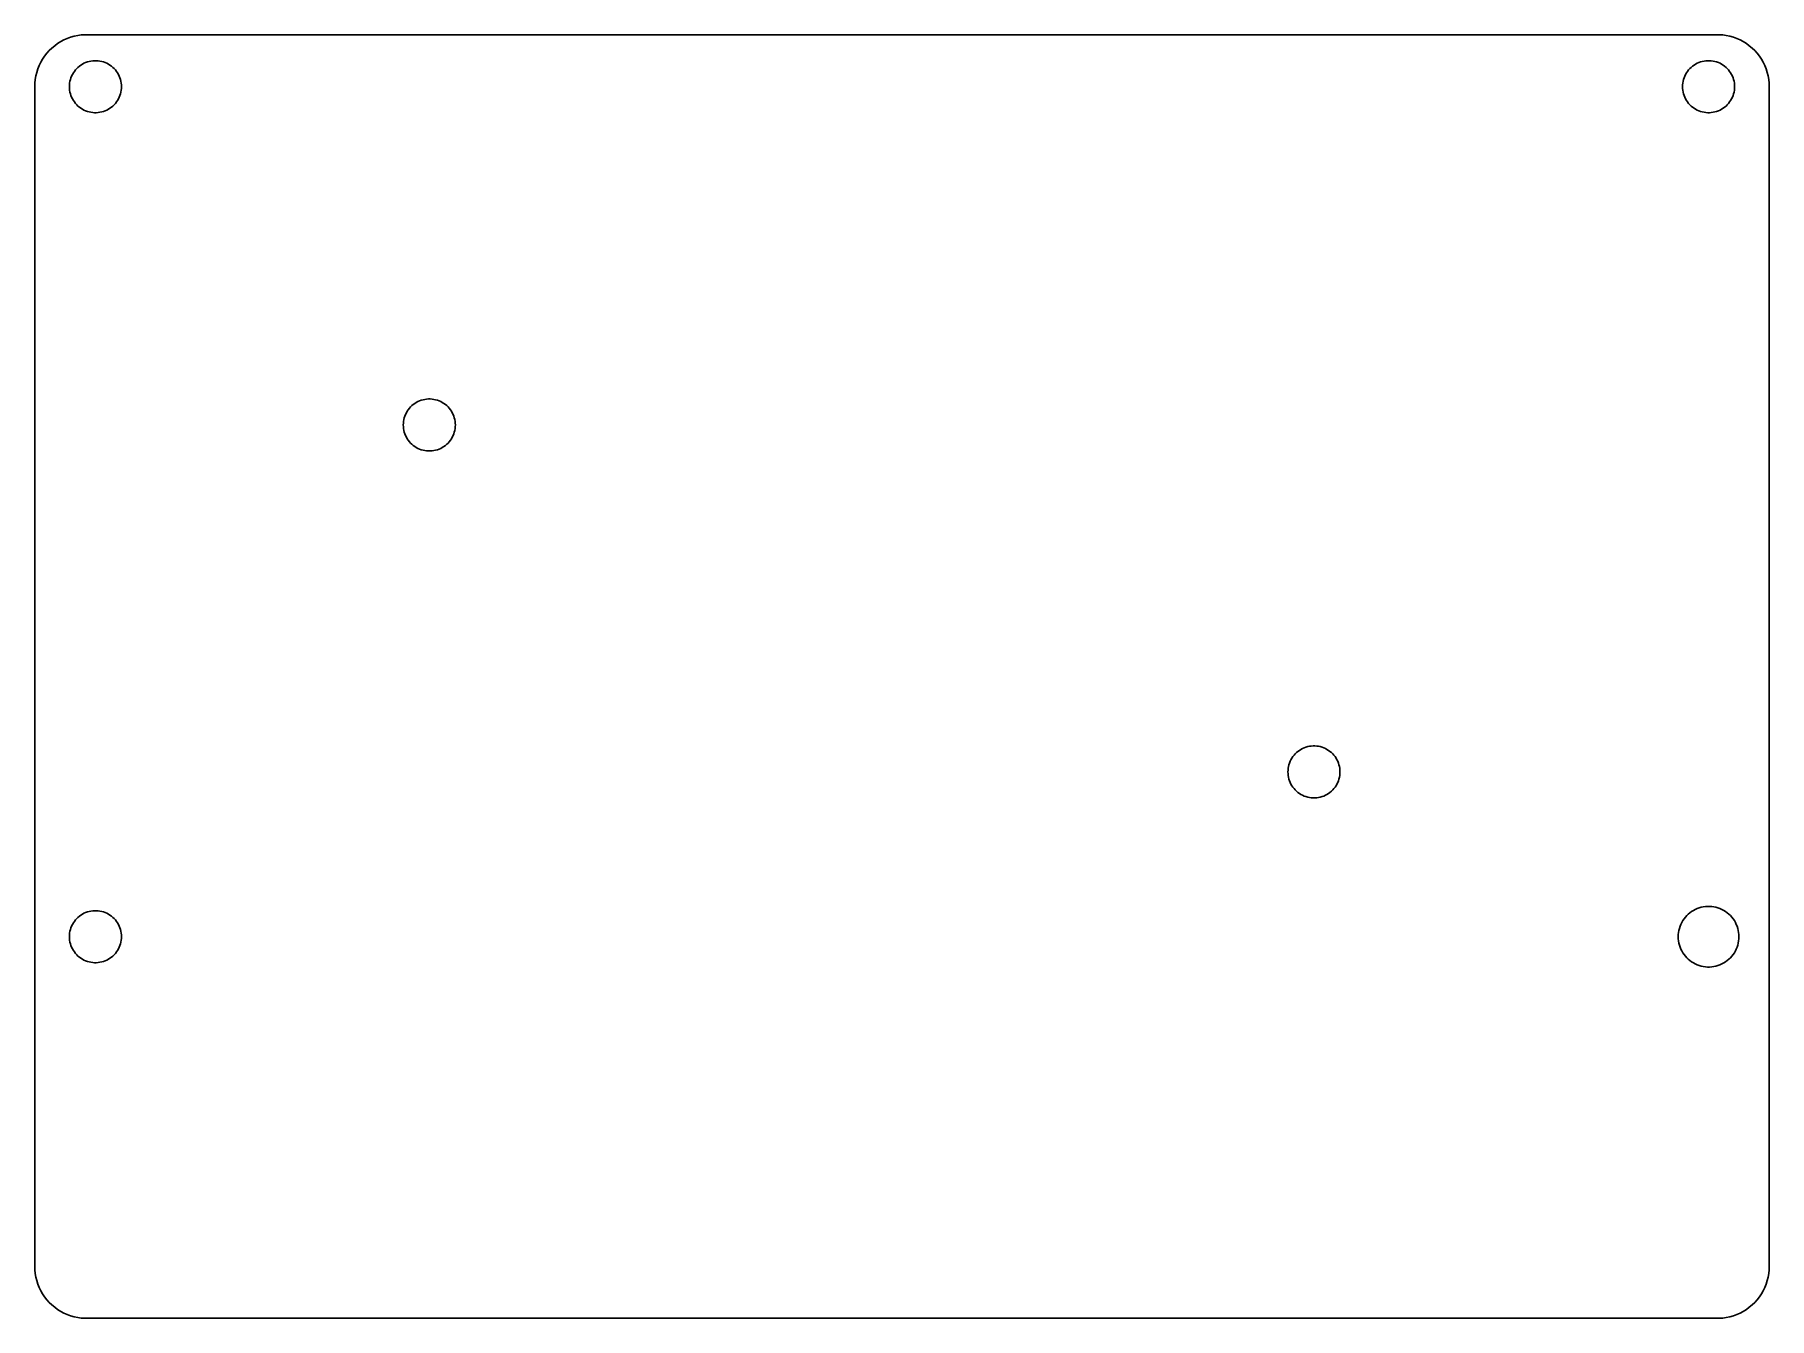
# Model space of a CAD drawing. Header units: metres. Extents: x 0 to 100, y 0 to 74.
import ezdxf

# ---------------------------------------------------------------- set-up
doc = ezdxf.new("R2010")
doc.units = ezdxf.units.M

msp = doc.modelspace()

# ---------------------------------------------------------------- linework, layer by layer
for p, q in [((0.84198, 73.084), (0.701866, 72.9284)), ((0.992608, 73.2294), (0.84198, 73.084)), ((1.15302, 73.364), (0.992608, 73.2294)), ((1.32242, 73.4871), (1.15302, 73.364)), ((1.5, 73.5981), (1.32242, 73.4871)), ((1.68489, 73.6964), (1.5, 73.5981)), ((1.87618, 73.7816), (1.68489, 73.6964)), ((2.07295, 73.8532), (1.87618, 73.7816)), ((2.27423, 73.9109), (2.07295, 73.8532)), ((2.47906, 73.9544), (2.27423, 73.9109)), ((2.68641, 73.9836), (2.47906, 73.9544)), ((2.8953, 73.9982), (2.68641, 73.9836)), ((97.1047, 73.9982), (2.8953, 73.9982)), ((97.3136, 73.9836), (97.1047, 73.9982)), ((97.5209, 73.9544), (97.3136, 73.9836)), ((97.7258, 73.9109), (97.5209, 73.9544)), ((97.927, 73.8532), (97.7258, 73.9109)), ((98.1238, 73.7816), (97.927, 73.8532)), ((98.3151, 73.6964), (98.1238, 73.7816)), ((98.5, 73.5981), (98.3151, 73.6964)), ((98.6776, 73.4871), (98.5, 73.5981)), ((98.847, 73.364), (98.6776, 73.4871)), ((99.0074, 73.2294), (98.847, 73.364)), ((99.158, 73.084), (99.0074, 73.2294)), ((99.2981, 72.9284), (99.158, 73.084)), ((0.180922, 72.0261), (0.116215, 71.8269)), ((0.259363, 72.2202), (0.180922, 72.0261)), ((0.351157, 72.4084), (0.259363, 72.2202)), ((0.455855, 72.5898), (0.351157, 72.4084)), ((0.572948, 72.7634), (0.455855, 72.5898)), ((0.701866, 72.9284), (0.572948, 72.7634)), ((2.35093, 71.9642), (2.42099, 72.042)), ((2.42099, 72.042), (2.4963, 72.1147)), ((2.4963, 72.1147), (2.57651, 72.182)), ((2.57651, 72.182), (2.66121, 72.2436)), ((2.66121, 72.2436), (2.75, 72.299)), ((2.75, 72.299), (2.84244, 72.3482)), ((2.84244, 72.3482), (2.93809, 72.3908)), ((2.93809, 72.3908), (3.03647, 72.4266)), ((3.03647, 72.4266), (3.13712, 72.4554)), ((3.13712, 72.4554), (3.23953, 72.4772)), ((3.23953, 72.4772), (3.34321, 72.4918)), ((3.34321, 72.4918), (3.44765, 72.4991)), ((3.44765, 72.4991), (3.55235, 72.4991)), ((3.55235, 72.4991), (3.65679, 72.4918)), ((3.65679, 72.4918), (3.76047, 72.4772)), ((3.76047, 72.4772), (3.86288, 72.4554)), ((3.86288, 72.4554), (3.96352, 72.4266)), ((3.96352, 72.4266), (4.06191, 72.3908)), ((4.06191, 72.3908), (4.15756, 72.3482)), ((4.15756, 72.3482), (4.25, 72.299)), ((4.25, 72.299), (4.33879, 72.2436)), ((4.33879, 72.2436), (4.42349, 72.182)), ((4.42349, 72.182), (4.5037, 72.1147)), ((4.5037, 72.1147), (4.57901, 72.042)), ((4.57901, 72.042), (4.64907, 71.9642)), ((95.3509, 71.9642), (95.421, 72.042)), ((95.421, 72.042), (95.4963, 72.1147)), ((95.4963, 72.1147), (95.5765, 72.182)), ((95.5765, 72.182), (95.6612, 72.2436)), ((95.6612, 72.2436), (95.75, 72.299)), ((95.75, 72.299), (95.8424, 72.3482)), ((95.8424, 72.3482), (95.9381, 72.3908)), ((95.9381, 72.3908), (96.0365, 72.4266)), ((96.0365, 72.4266), (96.1371, 72.4554)), ((96.1371, 72.4554), (96.2395, 72.4772)), ((96.2395, 72.4772), (96.3432, 72.4918)), ((96.3432, 72.4918), (96.4476, 72.4991)), ((96.4476, 72.4991), (96.5524, 72.4991)), ((96.5524, 72.4991), (96.6568, 72.4918)), ((96.6568, 72.4918), (96.7605, 72.4772)), ((96.7605, 72.4772), (96.8629, 72.4554)), ((96.8629, 72.4554), (96.9635, 72.4266)), ((96.9635, 72.4266), (97.0619, 72.3908)), ((97.0619, 72.3908), (97.1576, 72.3482)), ((97.1576, 72.3482), (97.25, 72.299)), ((97.25, 72.299), (97.3388, 72.2436)), ((97.3388, 72.2436), (97.4235, 72.182)), ((97.4235, 72.182), (97.5037, 72.1147)), ((97.5037, 72.1147), (97.579, 72.042)), ((97.579, 72.042), (97.6491, 71.9642)), ((99.427, 72.7634), (99.2981, 72.9284)), ((99.5441, 72.5898), (99.427, 72.7634)), ((99.6488, 72.4084), (99.5441, 72.5898)), ((99.7406, 72.2202), (99.6488, 72.4084)), ((99.8191, 72.0261), (99.7406, 72.2202)), ((99.8838, 71.8269), (99.8191, 72.0261)), ((0.007307, 71.2093), (0, 71)), ((0, 71), (0, 3)), ((0.029196, 71.4175), (0.007307, 71.2093)), ((0.065557, 71.6237), (0.029196, 71.4175)), ((0.116215, 71.8269), (0.065557, 71.6237)), ((2, 71), (2.00365, 71.1046)), ((2.00365, 70.8954), (2, 71)), ((2.00365, 71.1046), (2.0146, 71.2088)), ((2.0146, 71.2088), (2.03278, 71.3119)), ((2.03278, 71.3119), (2.05811, 71.4135)), ((2.05811, 71.4135), (2.09046, 71.513)), ((2.09046, 71.513), (2.12968, 71.6101)), ((2.12968, 71.6101), (2.17558, 71.7042)), ((2.17558, 71.7042), (2.22793, 71.7949)), ((2.22793, 71.7949), (2.28647, 71.8817)), ((2.28647, 71.8817), (2.35093, 71.9642)), ((4.64907, 71.9642), (4.71352, 71.8817)), ((4.71352, 71.8817), (4.77207, 71.7949)), ((4.77207, 71.7949), (4.82442, 71.7042)), ((4.82442, 71.7042), (4.87032, 71.6101)), ((4.87032, 71.6101), (4.90954, 71.513)), ((4.90954, 71.513), (4.94189, 71.4135)), ((4.94189, 71.4135), (4.96722, 71.3119)), ((4.96722, 71.3119), (4.9854, 71.2088)), ((4.9854, 71.2088), (4.99635, 71.1046)), ((4.99635, 71.1046), (5, 71)), ((5, 71), (4.99635, 70.8954)), ((95, 71), (95.0037, 71.1046)), ((95.0037, 70.8954), (95, 71)), ((95.0037, 71.1046), (95.0146, 71.2088)), ((95.0146, 71.2088), (95.0328, 71.3119)), ((95.0328, 71.3119), (95.0581, 71.4135)), ((95.0581, 71.4135), (95.0905, 71.513)), ((95.0905, 71.513), (95.1297, 71.6101)), ((95.1297, 71.6101), (95.1756, 71.7042)), ((95.1756, 71.7042), (95.2279, 71.7949)), ((95.2279, 71.7949), (95.2865, 71.8817)), ((95.2865, 71.8817), (95.3509, 71.9642)), ((97.6491, 71.9642), (97.7135, 71.8817)), ((97.7135, 71.8817), (97.7721, 71.7949)), ((97.7721, 71.7949), (97.8244, 71.7042)), ((97.8244, 71.7042), (97.8703, 71.6101)), ((97.8703, 71.6101), (97.9095, 71.513)), ((97.9095, 71.513), (97.9419, 71.4135)), ((97.9419, 71.4135), (97.9672, 71.3119)), ((97.9672, 71.3119), (97.9854, 71.2088)), ((97.9854, 71.2088), (97.9963, 71.1046)), ((97.9963, 71.1046), (98, 71)), ((98, 71), (97.9963, 70.8954)), ((99.9344, 71.6237), (99.8838, 71.8269)), ((99.9708, 71.4175), (99.9344, 71.6237)), ((99.9927, 71.2093), (99.9708, 71.4175)), ((100, 71), (99.9927, 71.2093)), ((100, 3), (100, 71)), ((2.0146, 70.7912), (2.00365, 70.8954)), ((2.03278, 70.6881), (2.0146, 70.7912)), ((2.05811, 70.5865), (2.03278, 70.6881)), ((2.09046, 70.487), (2.05811, 70.5865)), ((2.12968, 70.3899), (2.09046, 70.487)), ((2.17558, 70.2958), (2.12968, 70.3899)), ((2.22793, 70.2051), (2.17558, 70.2958)), ((2.28647, 70.1183), (2.22793, 70.2051)), ((2.35093, 70.0358), (2.28647, 70.1183)), ((2.42099, 69.958), (2.35093, 70.0358)), ((4.64907, 70.0358), (4.57901, 69.958)), ((4.71352, 70.1183), (4.64907, 70.0358)), ((4.77207, 70.2051), (4.71352, 70.1183)), ((4.82442, 70.2958), (4.77207, 70.2051)), ((4.87032, 70.3899), (4.82442, 70.2958)), ((4.90954, 70.487), (4.87032, 70.3899)), ((4.94189, 70.5865), (4.90954, 70.487)), ((4.96722, 70.6881), (4.94189, 70.5865)), ((4.9854, 70.7912), (4.96722, 70.6881)), ((4.99635, 70.8954), (4.9854, 70.7912)), ((95.0146, 70.7912), (95.0037, 70.8954)), ((95.0328, 70.6881), (95.0146, 70.7912)), ((95.0581, 70.5865), (95.0328, 70.6881)), ((95.0905, 70.487), (95.0581, 70.5865)), ((95.1297, 70.3899), (95.0905, 70.487)), ((95.1756, 70.2958), (95.1297, 70.3899)), ((95.2279, 70.2051), (95.1756, 70.2958)), ((95.2865, 70.1183), (95.2279, 70.2051)), ((95.3509, 70.0358), (95.2865, 70.1183)), ((95.421, 69.958), (95.3509, 70.0358)), ((97.6491, 70.0358), (97.579, 69.958)), ((97.7135, 70.1183), (97.6491, 70.0358)), ((97.7721, 70.2051), (97.7135, 70.1183)), ((97.8244, 70.2958), (97.7721, 70.2051)), ((97.8703, 70.3899), (97.8244, 70.2958)), ((97.9095, 70.487), (97.8703, 70.3899)), ((97.9419, 70.5865), (97.9095, 70.487)), ((97.9672, 70.6881), (97.9419, 70.5865)), ((97.9854, 70.7912), (97.9672, 70.6881)), ((97.9963, 70.8954), (97.9854, 70.7912)), ((2.4963, 69.8853), (2.42099, 69.958)), ((2.57651, 69.818), (2.4963, 69.8853)), ((2.66121, 69.7564), (2.57651, 69.818)), ((2.75, 69.701), (2.66121, 69.7564)), ((2.84244, 69.6518), (2.75, 69.701)), ((2.93809, 69.6092), (2.84244, 69.6518)), ((3.03647, 69.5734), (2.93809, 69.6092)), ((3.13712, 69.5446), (3.03647, 69.5734)), ((3.23953, 69.5228), (3.13712, 69.5446)), ((3.34321, 69.5082), (3.23953, 69.5228)), ((3.44765, 69.5009), (3.34321, 69.5082)), ((3.55235, 69.5009), (3.44765, 69.5009)), ((3.65679, 69.5082), (3.55235, 69.5009)), ((3.76047, 69.5228), (3.65679, 69.5082)), ((3.86288, 69.5446), (3.76047, 69.5228)), ((3.96352, 69.5734), (3.86288, 69.5446)), ((4.06191, 69.6092), (3.96352, 69.5734)), ((4.15756, 69.6518), (4.06191, 69.6092)), ((4.25, 69.701), (4.15756, 69.6518)), ((4.33879, 69.7564), (4.25, 69.701)), ((4.42349, 69.818), (4.33879, 69.7564)), ((4.5037, 69.8853), (4.42349, 69.818)), ((4.57901, 69.958), (4.5037, 69.8853)), ((95.4963, 69.8853), (95.421, 69.958)), ((95.5765, 69.818), (95.4963, 69.8853)), ((95.6612, 69.7564), (95.5765, 69.818)), ((95.75, 69.701), (95.6612, 69.7564)), ((95.8424, 69.6518), (95.75, 69.701)), ((95.9381, 69.6092), (95.8424, 69.6518)), ((96.0365, 69.5734), (95.9381, 69.6092)), ((96.1371, 69.5446), (96.0365, 69.5734)), ((96.2395, 69.5228), (96.1371, 69.5446)), ((96.3432, 69.5082), (96.2395, 69.5228)), ((96.4476, 69.5009), (96.3432, 69.5082)), ((96.5524, 69.5009), (96.4476, 69.5009)), ((96.6568, 69.5082), (96.5524, 69.5009)), ((96.7605, 69.5228), (96.6568, 69.5082)), ((96.8629, 69.5446), (96.7605, 69.5228)), ((96.9635, 69.5734), (96.8629, 69.5446)), ((97.0619, 69.6092), (96.9635, 69.5734)), ((97.1576, 69.6518), (97.0619, 69.6092)), ((97.25, 69.701), (97.1576, 69.6518)), ((97.3388, 69.7564), (97.25, 69.701)), ((97.4235, 69.818), (97.3388, 69.7564)), ((97.5037, 69.8853), (97.4235, 69.818)), ((97.579, 69.958), (97.5037, 69.8853)), ((21.3081, 51.9135), (21.3405, 52.013)), ((21.3405, 52.013), (21.3797, 52.1101)), ((21.3797, 52.1101), (21.4256, 52.2042)), ((21.4256, 52.2042), (21.4779, 52.2949)), ((21.4779, 52.2949), (21.5365, 52.3817)), ((21.5365, 52.3817), (21.6009, 52.4642)), ((21.6009, 52.4642), (21.671, 52.542)), ((21.671, 52.542), (21.7463, 52.6147)), ((21.7463, 52.6147), (21.8265, 52.682)), ((21.8265, 52.682), (21.9112, 52.7436)), ((21.9112, 52.7436), (22, 52.799)), ((22, 52.799), (22.0924, 52.8482)), ((22.0924, 52.8482), (22.1881, 52.8908)), ((22.1881, 52.8908), (22.2865, 52.9266)), ((22.2865, 52.9266), (22.3871, 52.9554)), ((22.3871, 52.9554), (22.4895, 52.9772)), ((22.4895, 52.9772), (22.5932, 52.9918)), ((22.5932, 52.9918), (22.6977, 52.9991)), ((22.6977, 52.9991), (22.8023, 52.9991)), ((22.8023, 52.9991), (22.9068, 52.9918)), ((22.9068, 52.9918), (23.0105, 52.9772)), ((23.0105, 52.9772), (23.1129, 52.9554)), ((23.1129, 52.9554), (23.2135, 52.9266)), ((23.2135, 52.9266), (23.3119, 52.8908)), ((23.3119, 52.8908), (23.4076, 52.8482)), ((23.4076, 52.8482), (23.5, 52.799)), ((23.5, 52.799), (23.5888, 52.7436)), ((23.5888, 52.7436), (23.6735, 52.682)), ((23.6735, 52.682), (23.7537, 52.6147)), ((23.7537, 52.6147), (23.829, 52.542)), ((23.829, 52.542), (23.8991, 52.4642)), ((23.8991, 52.4642), (23.9635, 52.3817)), ((23.9635, 52.3817), (24.0221, 52.2949)), ((24.0221, 52.2949), (24.0744, 52.2042)), ((24.0744, 52.2042), (24.1203, 52.1101)), ((24.1203, 52.1101), (24.1595, 52.013)), ((24.1595, 52.013), (24.1919, 51.9135)), ((21.25, 51.5), (21.2537, 51.6046)), ((21.2537, 51.3954), (21.25, 51.5)), ((21.2537, 51.6046), (21.2646, 51.7088)), ((21.2646, 51.2912), (21.2537, 51.3954)), ((21.2646, 51.7088), (21.2828, 51.8119)), ((21.2828, 51.1881), (21.2646, 51.2912)), ((21.2828, 51.8119), (21.3081, 51.9135)), ((21.3081, 51.0865), (21.2828, 51.1881)), ((21.3405, 50.987), (21.3081, 51.0865)), ((24.1919, 51.0865), (24.1595, 50.987)), ((24.1919, 51.9135), (24.2172, 51.8119)), ((24.2172, 51.1881), (24.1919, 51.0865)), ((24.2172, 51.8119), (24.2354, 51.7088)), ((24.2354, 51.2912), (24.2172, 51.1881)), ((24.2354, 51.7088), (24.2463, 51.6046)), ((24.2463, 51.3954), (24.2354, 51.2912)), ((24.2463, 51.6046), (24.25, 51.5)), ((24.25, 51.5), (24.2463, 51.3954)), ((21.3797, 50.8899), (21.3405, 50.987)), ((21.4256, 50.7958), (21.3797, 50.8899)), ((21.4779, 50.7051), (21.4256, 50.7958)), ((21.5365, 50.6183), (21.4779, 50.7051)), ((21.6009, 50.5358), (21.5365, 50.6183)), ((21.671, 50.458), (21.6009, 50.5358)), ((21.7463, 50.3853), (21.671, 50.458)), ((21.8265, 50.318), (21.7463, 50.3853)), ((21.9112, 50.2564), (21.8265, 50.318)), ((22, 50.201), (21.9112, 50.2564)), ((22.0924, 50.1518), (22, 50.201)), ((22.1881, 50.1092), (22.0924, 50.1518)), ((22.2865, 50.0734), (22.1881, 50.1092)), ((22.3871, 50.0446), (22.2865, 50.0734)), ((22.4895, 50.0228), (22.3871, 50.0446)), ((22.5932, 50.0082), (22.4895, 50.0228)), ((22.6977, 50.0009), (22.5932, 50.0082)), ((22.8023, 50.0009), (22.6977, 50.0009)), ((22.9068, 50.0082), (22.8023, 50.0009)), ((23.0105, 50.0228), (22.9068, 50.0082)), ((23.1129, 50.0446), (23.0105, 50.0228)), ((23.2135, 50.0734), (23.1129, 50.0446)), ((23.3119, 50.1092), (23.2135, 50.0734)), ((23.4076, 50.1518), (23.3119, 50.1092)), ((23.5, 50.201), (23.4076, 50.1518)), ((23.5888, 50.2564), (23.5, 50.201)), ((23.6735, 50.318), (23.5888, 50.2564)), ((23.7537, 50.3853), (23.6735, 50.318)), ((23.829, 50.458), (23.7537, 50.3853)), ((23.8991, 50.5358), (23.829, 50.458)), ((23.9635, 50.6183), (23.8991, 50.5358)), ((24.0221, 50.7051), (23.9635, 50.6183)), ((24.0744, 50.7958), (24.0221, 50.7051)), ((24.1203, 50.8899), (24.0744, 50.7958)), ((24.1595, 50.987), (24.1203, 50.8899)), ((72.3081, 31.9135), (72.3405, 32.013)), ((72.3405, 32.013), (72.3797, 32.1101)), ((72.3797, 32.1101), (72.4256, 32.2042)), ((72.4256, 32.2042), (72.4779, 32.2949)), ((72.4779, 32.2949), (72.5365, 32.3817)), ((72.5365, 32.3817), (72.6009, 32.4642)), ((72.6009, 32.4642), (72.671, 32.542)), ((72.671, 32.542), (72.7463, 32.6147)), ((72.7463, 32.6147), (72.8265, 32.682)), ((72.8265, 32.682), (72.9112, 32.7436)), ((72.9112, 32.7436), (73, 32.799)), ((73, 32.799), (73.0924, 32.8482)), ((73.0924, 32.8482), (73.1881, 32.8908)), ((73.1881, 32.8908), (73.2865, 32.9266)), ((73.2865, 32.9266), (73.3871, 32.9554)), ((73.3871, 32.9554), (73.4895, 32.9772)), ((73.4895, 32.9772), (73.5932, 32.9918)), ((73.5932, 32.9918), (73.6976, 32.9991)), ((73.6976, 32.9991), (73.8024, 32.9991)), ((73.8024, 32.9991), (73.9068, 32.9918)), ((73.9068, 32.9918), (74.0105, 32.9772)), ((74.0105, 32.9772), (74.1129, 32.9554)), ((74.1129, 32.9554), (74.2135, 32.9266)), ((74.2135, 32.9266), (74.3119, 32.8908)), ((74.3119, 32.8908), (74.4076, 32.8482)), ((74.4076, 32.8482), (74.5, 32.799)), ((74.5, 32.799), (74.5888, 32.7436)), ((74.5888, 32.7436), (74.6735, 32.682)), ((74.6735, 32.682), (74.7537, 32.6147)), ((74.7537, 32.6147), (74.829, 32.542)), ((74.829, 32.542), (74.8991, 32.4642)), ((74.8991, 32.4642), (74.9635, 32.3817)), ((74.9635, 32.3817), (75.0221, 32.2949)), ((75.0221, 32.2949), (75.0744, 32.2042)), ((75.0744, 32.2042), (75.1203, 32.1101)), ((75.1203, 32.1101), (75.1595, 32.013)), ((75.1595, 32.013), (75.1919, 31.9135)), ((72.25, 31.5), (72.2537, 31.6046)), ((72.2537, 31.3954), (72.25, 31.5)), ((72.2537, 31.6046), (72.2646, 31.7088)), ((72.2646, 31.2912), (72.2537, 31.3954)), ((72.2646, 31.7088), (72.2828, 31.8119)), ((72.2828, 31.1881), (72.2646, 31.2912)), ((72.2828, 31.8119), (72.3081, 31.9135)), ((72.3081, 31.0865), (72.2828, 31.1881)), ((72.3405, 30.987), (72.3081, 31.0865)), ((75.1919, 31.0865), (75.1595, 30.987)), ((75.1919, 31.9135), (75.2172, 31.8119)), ((75.2172, 31.1881), (75.1919, 31.0865)), ((75.2172, 31.8119), (75.2354, 31.7088)), ((75.2354, 31.2912), (75.2172, 31.1881)), ((75.2354, 31.7088), (75.2463, 31.6046)), ((75.2463, 31.3954), (75.2354, 31.2912)), ((75.2463, 31.6046), (75.25, 31.5)), ((75.25, 31.5), (75.2463, 31.3954)), ((72.3797, 30.8899), (72.3405, 30.987)), ((72.4256, 30.7958), (72.3797, 30.8899)), ((72.4779, 30.7051), (72.4256, 30.7958)), ((72.5365, 30.6183), (72.4779, 30.7051)), ((72.6009, 30.5358), (72.5365, 30.6183)), ((72.671, 30.458), (72.6009, 30.5358)), ((72.7463, 30.3853), (72.671, 30.458)), ((72.8265, 30.318), (72.7463, 30.3853)), ((72.9112, 30.2564), (72.8265, 30.318)), ((73, 30.201), (72.9112, 30.2564)), ((73.0924, 30.1518), (73, 30.201)), ((73.1881, 30.1092), (73.0924, 30.1518)), ((73.2865, 30.0734), (73.1881, 30.1092)), ((73.3871, 30.0446), (73.2865, 30.0734)), ((73.4895, 30.0228), (73.3871, 30.0446)), ((73.5932, 30.0082), (73.4895, 30.0228)), ((73.6976, 30.0009), (73.5932, 30.0082)), ((73.8024, 30.0009), (73.6976, 30.0009)), ((73.9068, 30.0082), (73.8024, 30.0009)), ((74.0105, 30.0228), (73.9068, 30.0082)), ((74.1129, 30.0446), (74.0105, 30.0228)), ((74.2135, 30.0734), (74.1129, 30.0446)), ((74.3119, 30.1092), (74.2135, 30.0734)), ((74.4076, 30.1518), (74.3119, 30.1092)), ((74.5, 30.201), (74.4076, 30.1518)), ((74.5888, 30.2564), (74.5, 30.201)), ((74.6735, 30.318), (74.5888, 30.2564)), ((74.7537, 30.3853), (74.6735, 30.318)), ((74.829, 30.458), (74.7537, 30.3853)), ((74.8991, 30.5358), (74.829, 30.458)), ((74.9635, 30.6183), (74.8991, 30.5358)), ((75.0221, 30.7051), (74.9635, 30.6183)), ((75.0744, 30.7958), (75.0221, 30.7051)), ((75.1203, 30.8899), (75.0744, 30.7958)), ((75.1595, 30.987), (75.1203, 30.8899)), ((2.35093, 22.9642), (2.42099, 23.042)), ((2.42099, 23.042), (2.4963, 23.1147)), ((2.4963, 23.1147), (2.57651, 23.182)), ((2.57651, 23.182), (2.66121, 23.2436)), ((2.66121, 23.2436), (2.75, 23.299)), ((2.75, 23.299), (2.84244, 23.3482)), ((2.84244, 23.3482), (2.93809, 23.3908)), ((2.93809, 23.3908), (3.03647, 23.4266)), ((3.03647, 23.4266), (3.13712, 23.4554)), ((3.13712, 23.4554), (3.23953, 23.4772)), ((3.23953, 23.4772), (3.34321, 23.4918)), ((3.34321, 23.4918), (3.44765, 23.4991)), ((3.44765, 23.4991), (3.55235, 23.4991)), ((3.55235, 23.4991), (3.65679, 23.4918)), ((3.65679, 23.4918), (3.76047, 23.4772)), ((3.76047, 23.4772), (3.86288, 23.4554)), ((3.86288, 23.4554), (3.96352, 23.4266)), ((3.96352, 23.4266), (4.06191, 23.3908)), ((4.06191, 23.3908), (4.15756, 23.3482)), ((4.15756, 23.3482), (4.25, 23.299)), ((4.25, 23.299), (4.33879, 23.2436)), ((4.33879, 23.2436), (4.42349, 23.182)), ((4.42349, 23.182), (4.5037, 23.1147)), ((4.5037, 23.1147), (4.57901, 23.042)), ((4.57901, 23.042), (4.64907, 22.9642)), ((95.0159, 22.9274), (95.0842, 23.0286)), ((95.0842, 23.0286), (95.1594, 23.1249)), ((95.1594, 23.1249), (95.2412, 23.2157)), ((95.2412, 23.2157), (95.329, 23.3005)), ((95.329, 23.3005), (95.4226, 23.379)), ((95.4226, 23.379), (95.5214, 23.4508)), ((95.5214, 23.4508), (95.625, 23.5155)), ((95.625, 23.5155), (95.7328, 23.5729)), ((95.7328, 23.5729), (95.8444, 23.6226)), ((95.8444, 23.6226), (95.9592, 23.6643)), ((95.9592, 23.6643), (96.0766, 23.698)), ((96.0766, 23.698), (96.1961, 23.7234)), ((96.1961, 23.7234), (96.3171, 23.7404)), ((96.3171, 23.7404), (96.4389, 23.7489)), ((96.4389, 23.7489), (96.5611, 23.7489)), ((96.5611, 23.7489), (96.6829, 23.7404)), ((96.6829, 23.7404), (96.8039, 23.7234)), ((96.8039, 23.7234), (96.9234, 23.698)), ((96.9234, 23.698), (97.0408, 23.6643)), ((97.0408, 23.6643), (97.1556, 23.6226)), ((97.1556, 23.6226), (97.2672, 23.5729)), ((97.2672, 23.5729), (97.375, 23.5155)), ((97.375, 23.5155), (97.4786, 23.4508)), ((97.4786, 23.4508), (97.5774, 23.379)), ((97.5774, 23.379), (97.671, 23.3005)), ((97.671, 23.3005), (97.7588, 23.2157)), ((97.7588, 23.2157), (97.8406, 23.1249)), ((97.8406, 23.1249), (97.9158, 23.0286)), ((97.9158, 23.0286), (97.9841, 22.9274)), ((2, 22), (2.00365, 22.1046)), ((2.00365, 21.8954), (2, 22)), ((2.00365, 22.1046), (2.0146, 22.2088)), ((2.0146, 22.2088), (2.03278, 22.3119)), ((2.03278, 22.3119), (2.05811, 22.4135)), ((2.05811, 22.4135), (2.09046, 22.513)), ((2.09046, 22.513), (2.12968, 22.6101)), ((2.12968, 22.6101), (2.17558, 22.7042)), ((2.17558, 22.7042), (2.22793, 22.7949)), ((2.22793, 22.7949), (2.28647, 22.8817)), ((2.28647, 22.8817), (2.35093, 22.9642)), ((4.64907, 22.9642), (4.71352, 22.8817)), ((4.71352, 22.8817), (4.77207, 22.7949)), ((4.77207, 22.7949), (4.82442, 22.7042)), ((4.82442, 22.7042), (4.87032, 22.6101)), ((4.87032, 22.6101), (4.90954, 22.513)), ((4.90954, 22.513), (4.94189, 22.4135)), ((4.94189, 22.4135), (4.96722, 22.3119)), ((4.96722, 22.3119), (4.9854, 22.2088)), ((4.9854, 22.2088), (4.99635, 22.1046)), ((4.99635, 22.1046), (5, 22)), ((5, 22), (4.99635, 21.8954)), ((94.75, 22), (94.7543, 22.1221)), ((94.7543, 21.8779), (94.75, 22)), ((94.7543, 22.1221), (94.767, 22.2436)), ((94.767, 22.2436), (94.7882, 22.3638)), ((94.7882, 22.3638), (94.8178, 22.4824)), ((94.8178, 22.4824), (94.8555, 22.5985)), ((94.8555, 22.5985), (94.9013, 22.7118)), ((94.9013, 22.7118), (94.9548, 22.8216)), ((94.9548, 22.8216), (95.0159, 22.9274)), ((97.9841, 22.9274), (98.0452, 22.8216)), ((98.0452, 22.8216), (98.0987, 22.7118)), ((98.0987, 22.7118), (98.1445, 22.5985)), ((98.1445, 22.5985), (98.1822, 22.4824)), ((98.1822, 22.4824), (98.2118, 22.3638)), ((98.2118, 22.3638), (98.233, 22.2436)), ((98.233, 22.2436), (98.2457, 22.1221)), ((98.2457, 22.1221), (98.25, 22)), ((98.25, 22), (98.2457, 21.8779)), ((2.0146, 21.7912), (2.00365, 21.8954)), ((2.03278, 21.6881), (2.0146, 21.7912)), ((2.05811, 21.5865), (2.03278, 21.6881)), ((2.09046, 21.487), (2.05811, 21.5865)), ((2.12968, 21.3899), (2.09046, 21.487)), ((2.17558, 21.2958), (2.12968, 21.3899)), ((2.22793, 21.2051), (2.17558, 21.2958)), ((2.28647, 21.1183), (2.22793, 21.2051)), ((2.35093, 21.0358), (2.28647, 21.1183)), ((2.42099, 20.958), (2.35093, 21.0358)), ((4.64907, 21.0358), (4.57901, 20.958)), ((4.71352, 21.1183), (4.64907, 21.0358)), ((4.77207, 21.2051), (4.71352, 21.1183)), ((4.82442, 21.2958), (4.77207, 21.2051)), ((4.87032, 21.3899), (4.82442, 21.2958)), ((4.90954, 21.487), (4.87032, 21.3899)), ((4.94189, 21.5865), (4.90954, 21.487)), ((4.96722, 21.6881), (4.94189, 21.5865)), ((4.9854, 21.7912), (4.96722, 21.6881)), ((4.99635, 21.8954), (4.9854, 21.7912)), ((94.767, 21.7564), (94.7543, 21.8779)), ((94.7882, 21.6362), (94.767, 21.7564)), ((94.8178, 21.5176), (94.7882, 21.6362)), ((94.8555, 21.4015), (94.8178, 21.5176)), ((94.9013, 21.2882), (94.8555, 21.4015)), ((94.9548, 21.1784), (94.9013, 21.2882)), ((95.0159, 21.0726), (94.9548, 21.1784)), ((95.0842, 20.9714), (95.0159, 21.0726)), ((97.9841, 21.0726), (97.9158, 20.9714)), ((98.0452, 21.1784), (97.9841, 21.0726)), ((98.0987, 21.2882), (98.0452, 21.1784)), ((98.1445, 21.4015), (98.0987, 21.2882)), ((98.1822, 21.5176), (98.1445, 21.4015)), ((98.2118, 21.6362), (98.1822, 21.5176)), ((98.233, 21.7564), (98.2118, 21.6362)), ((98.2457, 21.8779), (98.233, 21.7564)), ((2.4963, 20.8853), (2.42099, 20.958)), ((2.57651, 20.818), (2.4963, 20.8853)), ((2.66121, 20.7564), (2.57651, 20.818)), ((2.75, 20.701), (2.66121, 20.7564)), ((2.84244, 20.6518), (2.75, 20.701)), ((2.93809, 20.6092), (2.84244, 20.6518)), ((3.03647, 20.5734), (2.93809, 20.6092)), ((3.13712, 20.5446), (3.03647, 20.5734)), ((3.23953, 20.5228), (3.13712, 20.5446)), ((3.34321, 20.5082), (3.23953, 20.5228)), ((3.44765, 20.5009), (3.34321, 20.5082)), ((3.55235, 20.5009), (3.44765, 20.5009)), ((3.65679, 20.5082), (3.55235, 20.5009)), ((3.76047, 20.5228), (3.65679, 20.5082)), ((3.86288, 20.5446), (3.76047, 20.5228)), ((3.96352, 20.5734), (3.86288, 20.5446)), ((4.06191, 20.6092), (3.96352, 20.5734)), ((4.15756, 20.6518), (4.06191, 20.6092)), ((4.25, 20.701), (4.15756, 20.6518)), ((4.33879, 20.7564), (4.25, 20.701)), ((4.42349, 20.818), (4.33879, 20.7564)), ((4.5037, 20.8853), (4.42349, 20.818)), ((4.57901, 20.958), (4.5037, 20.8853)), ((95.1594, 20.8751), (95.0842, 20.9714)), ((95.2412, 20.7843), (95.1594, 20.8751)), ((95.329, 20.6995), (95.2412, 20.7843)), ((95.4226, 20.621), (95.329, 20.6995)), ((95.5214, 20.5492), (95.4226, 20.621)), ((95.625, 20.4845), (95.5214, 20.5492)), ((95.7328, 20.4271), (95.625, 20.4845)), ((95.8444, 20.3774), (95.7328, 20.4271)), ((95.9592, 20.3357), (95.8444, 20.3774)), ((96.0766, 20.302), (95.9592, 20.3357)), ((96.1961, 20.2766), (96.0766, 20.302)), ((96.3171, 20.2596), (96.1961, 20.2766)), ((96.4389, 20.2511), (96.3171, 20.2596)), ((96.5611, 20.2511), (96.4389, 20.2511)), ((96.6829, 20.2596), (96.5611, 20.2511)), ((96.8039, 20.2766), (96.6829, 20.2596)), ((96.9234, 20.302), (96.8039, 20.2766)), ((97.0408, 20.3357), (96.9234, 20.302)), ((97.1556, 20.3774), (97.0408, 20.3357)), ((97.2672, 20.4271), (97.1556, 20.3774)), ((97.375, 20.4845), (97.2672, 20.4271)), ((97.4786, 20.5492), (97.375, 20.4845)), ((97.5774, 20.621), (97.4786, 20.5492)), ((97.671, 20.6995), (97.5774, 20.621)), ((97.7588, 20.7843), (97.671, 20.6995)), ((97.8406, 20.8751), (97.7588, 20.7843)), ((97.9158, 20.9714), (97.8406, 20.8751)), ((0, 3), (0.007307, 2.79073)), ((99.9927, 2.79073), (100, 3)), ((0.007307, 2.79073), (0.029196, 2.58248)), ((0.029196, 2.58248), (0.065557, 2.37626)), ((0.065557, 2.37626), (0.116215, 2.17309)), ((0.116215, 2.17309), (0.180922, 1.97394)), ((99.8191, 1.97394), (99.8838, 2.17309)), ((99.8838, 2.17309), (99.9344, 2.37626)), ((99.9344, 2.37626), (99.9708, 2.58248)), ((99.9708, 2.58248), (99.9927, 2.79073)), ((0.180922, 1.97394), (0.259363, 1.77979)), ((0.259363, 1.77979), (0.351157, 1.59159)), ((0.351157, 1.59159), (0.455855, 1.41024)), ((0.455855, 1.41024), (0.572948, 1.23664)), ((0.572948, 1.23664), (0.701866, 1.07164)), ((0.701866, 1.07164), (0.84198, 0.916024)), ((99.158, 0.916024), (99.2981, 1.07164)), ((99.2981, 1.07164), (99.427, 1.23664)), ((99.427, 1.23664), (99.5441, 1.41024)), ((99.5441, 1.41024), (99.6488, 1.59159)), ((99.6488, 1.59159), (99.7406, 1.77979)), ((99.7406, 1.77979), (99.8191, 1.97394)), ((0.84198, 0.916024), (0.992608, 0.770565)), ((0.992608, 0.770565), (1.15302, 0.635967)), ((1.15302, 0.635967), (1.32242, 0.512887)), ((1.32242, 0.512887), (1.5, 0.401923)), ((1.5, 0.401923), (1.68489, 0.303617)), ((1.68489, 0.303617), (1.87618, 0.218448)), ((1.87618, 0.218448), (2.07295, 0.14683)), ((2.07295, 0.14683), (2.27423, 0.089112)), ((2.27423, 0.089112), (2.47906, 0.045576)), ((2.47906, 0.045576), (2.68641, 0.016434)), ((2.68641, 0.016434), (2.8953, 0.001827)), ((2.8953, 0.001827), (97.1047, 0.001827)), ((97.1047, 0.001827), (97.3136, 0.016434)), ((97.3136, 0.016434), (97.5209, 0.045576)), ((97.5209, 0.045576), (97.7258, 0.089112)), ((97.7258, 0.089112), (97.927, 0.14683)), ((97.927, 0.14683), (98.1238, 0.218448)), ((98.1238, 0.218448), (98.3151, 0.303617)), ((98.3151, 0.303617), (98.5, 0.401923)), ((98.5, 0.401923), (98.6776, 0.512887)), ((98.6776, 0.512887), (98.847, 0.635967)), ((98.847, 0.635967), (99.0074, 0.770565)), ((99.0074, 0.770565), (99.158, 0.916024))]:
    msp.add_line(p, q)

doc.saveas('drawing.dxf')
